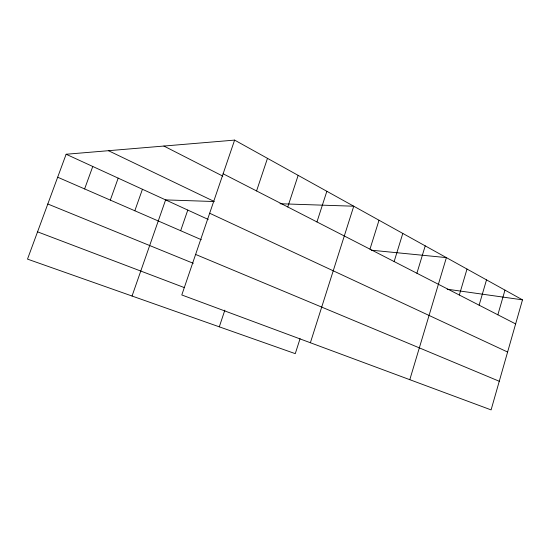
<?xml version="1.0" encoding="UTF-8"?>
<svg xmlns="http://www.w3.org/2000/svg" width="550" height="550" viewBox="0 0 550 550"><rect width="100%" height="100%" fill="white"/><g stroke="black" fill="none" stroke-linecap="round" stroke-linejoin="round"><path stroke-width="0.82" d="M522.5 299.846L491.095 409.894L181.789 294.965L234.609 140.106L522.5 299.846L447.198 289.204M497.853 314.799L504.976 290.118M479.119 305.181L486.509 279.874M459.326 295.02L467.012 269.053M409.798 379.686L446.394 257.613L371.236 250.188M416.9 273.247L425.219 245.864M394.13 261.559L402.799 233.427M369.971 249.157L379.019 220.234M310.379 342.746L353.753 206.209L280.026 203.741M300.073 338.649L295.274 353.657L27.5 259.119L66.131 154.254L234.609 140.106M316.951 221.946L326.851 191.283M287.774 206.965L298.155 175.361M256.568 190.946L267.479 158.345M219.299 326.831L224.854 310.152M180.661 230.711L187.784 210.072M132.048 296.031L165.612 199.897L213.503 201.506M134.826 210.774L142.436 189.269M110.309 200.104L118.181 178.138M84.617 188.932L92.771 166.478M37.551 231.839L184.154 287.533M47.809 203.995L193.298 263.319M195.607 254.437L499.269 381.26M57.674 177.21L201.348 239.711M66.131 154.254L208.251 219.464M209.66 213.235L507.609 352.034M108.453 150.7L214.328 201.534M163.9 146.046L222.805 176.124M223.121 173.779L515.632 323.923"/></g></svg>
